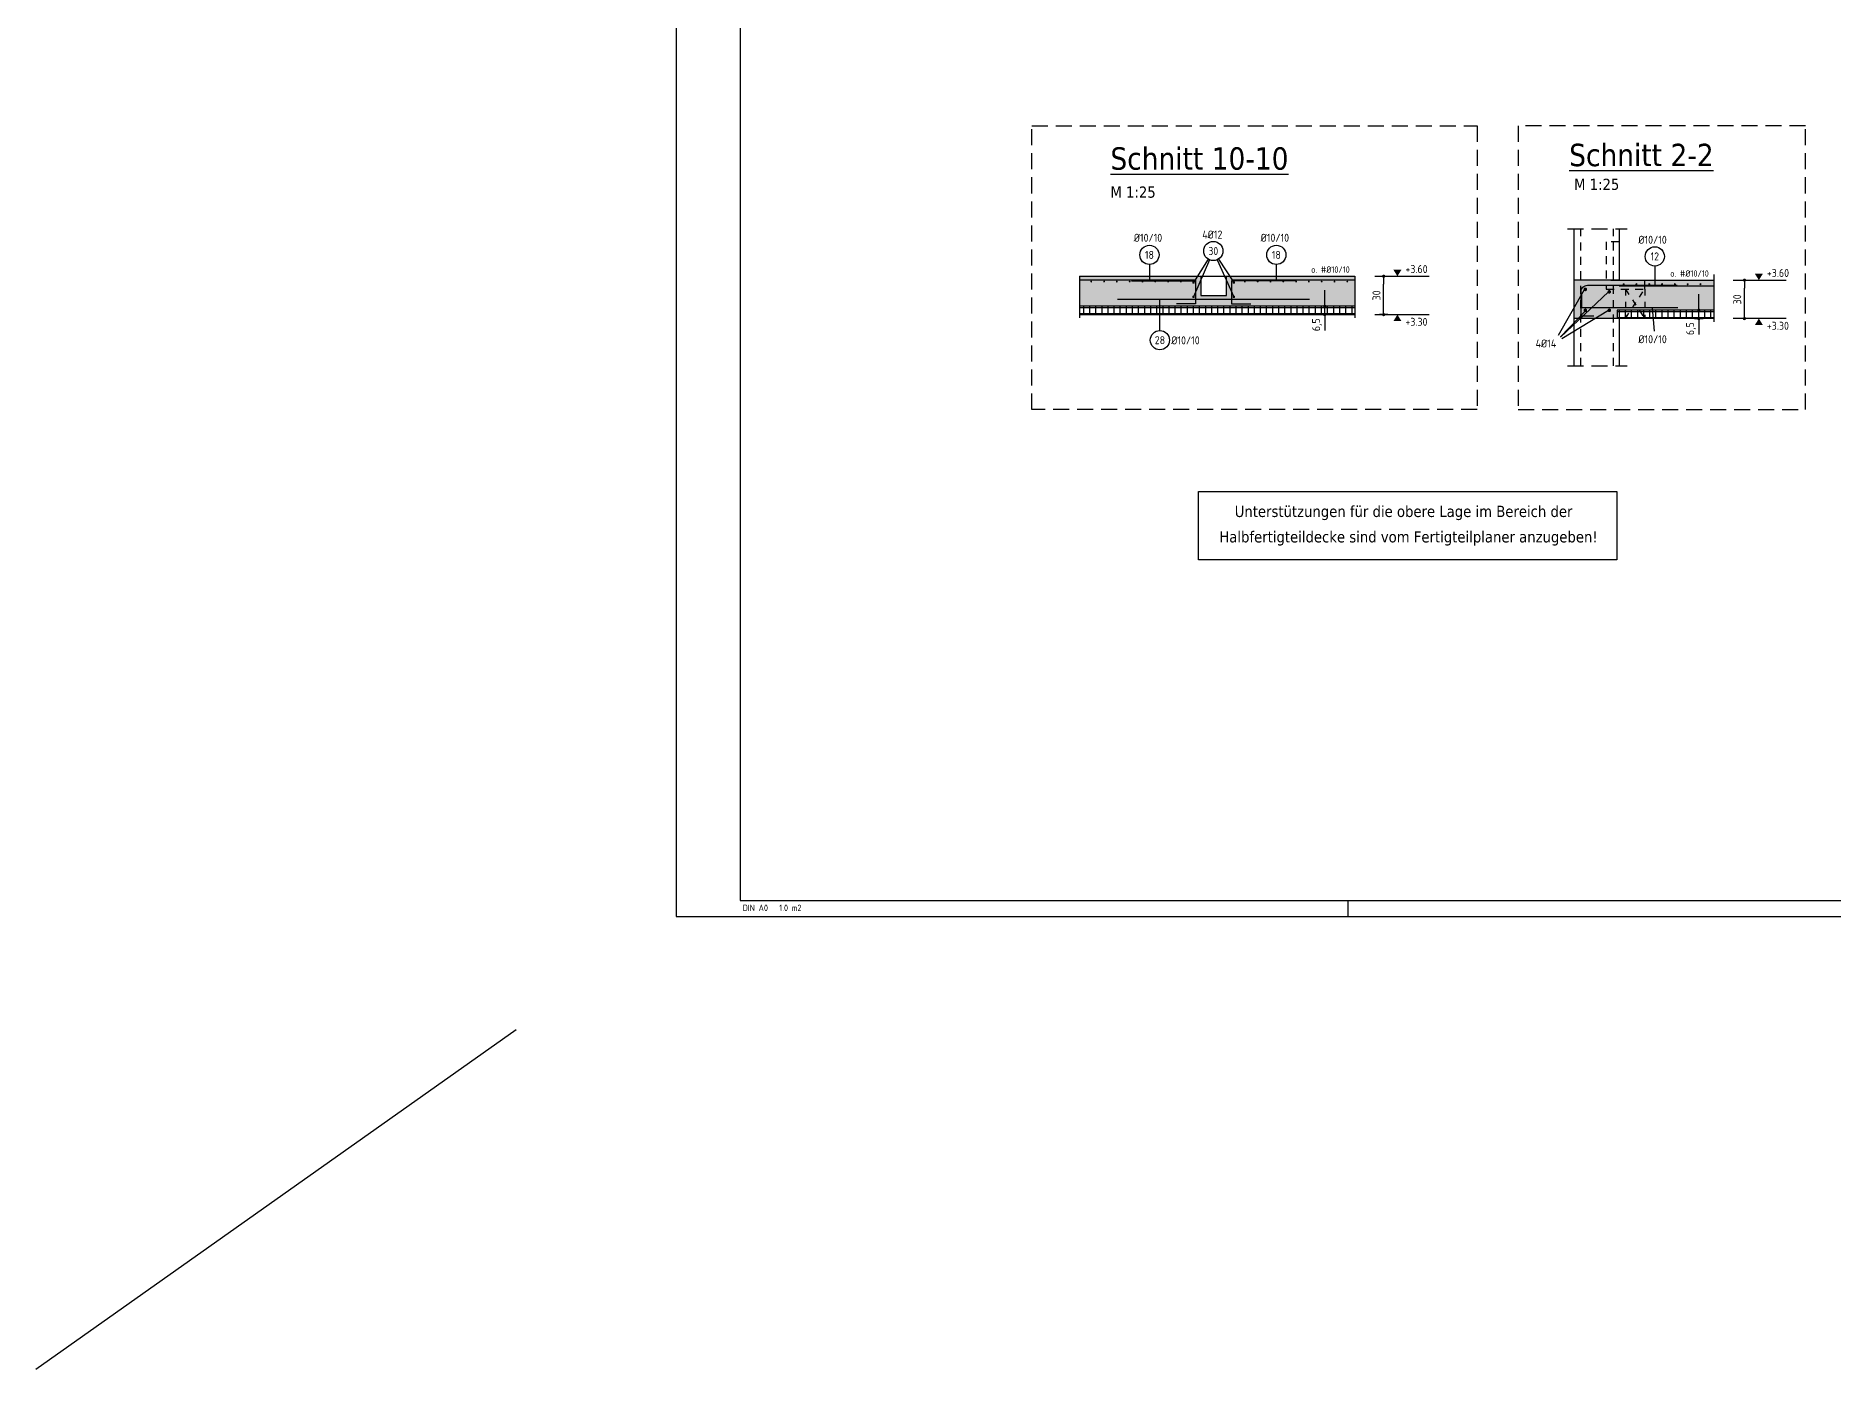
# Model space of a CAD drawing. Extents: x -4 to 88.1, y -7.1 to 49.1.
# Drawn here: x -4.01 to 24.06, y -7.07 to 13.75 of the extents above; entities that cross this region are included whole.
import ezdxf
from ezdxf.enums import TextEntityAlignment as Align

# ---------------------------------------------------------------- set-up
doc = ezdxf.new("R2010")
doc.units = 0
doc.header["$LTSCALE"] = 0.5
for name, pattern in [('AUSGEZOGEN', [1000.01, 1000, 0.01]), ('DASHED', [0.75, 0.5, -0.25]), ('DOT', [0.175, 0.05, -0.125]), ('HIDDEN', [0.375, 0.25, -0.125]), ('PUNKT', [0.175, 0.05, -0.125]), ('STRICHLINIE', [0.75, 0.5, -0.25]), ('VERDECKT', [0.375, 0.25, -0.125])]:
    doc.linetypes.add(name, pattern=pattern)
for name, color, linetype in [('AFU', 7, 'Continuous'), ('BETON', 7, 'Continuous'), ('DD', 7, 'Continuous'), ('DETAIL', 7, 'Continuous'), ('DRUEBER', 7, 'Continuous'), ('grau_mittel', 7, 'Continuous'), ('Halbfertigteile', 7, 'Continuous'), ('HILFE', 7, 'Continuous'), ('koten', 7, 'Continuous'), ('MASSE', 7, 'Continuous'), ('RAHMEN', 7, 'Continuous'), ('RND', 7, 'Continuous'), ('TEXT', 7, 'Continuous'), ('VERDECKT1', 7, 'Continuous')]:
    doc.layers.add(name, color=color, linetype=linetype)
doc.layers.add('NOPLOT', color=7, linetype='Continuous', plot=False)
doc.styles.add('helv', font='tahoma.ttf')
doc.styles.add('txt', font='isocp.shx')
doc.linetypes.add('AFU_50L', pattern='A,0.75,["/",Standard,S=0.2,R=0,X=-0.01,Y=-0.1],0.07,["/",Standard,S=0.2,R=0,X=-0.01,Y=-0.1],0.75', length=1.57)
doc.linetypes.add('AFU_50M', pattern='A,0.45,["/",Standard,S=0.2,R=0,X=-0.01,Y=-0.1],0.07,["/",Standard,S=0.2,R=0,X=-0.01,Y=-0.1],0.45', length=0.97)
doc.dimstyles.new('DOT_I', dxfattribs={"dimscale": 0.5, "dimtxt": 0.25, "dimasz": 0.25, "dimexe": 0.1, "dimexo": 0.3, "dimgap": 0.1, "dimtad": 1, "dimdec": 3, "dimzin": 3, "dimtxsty": 'txt', "dimblk": 'DOT', "dimblk1": 'DOT', "dimblk2": 'DOT', "dimsah": 1, "dimcen": 0.1, "dimse1": 1, "dimse2": 1, "dimazin": 0, "dimtfac": 1, "dimtdec": 4, "dimtix": 1, "dimtmove": 2, "dimatfit": 3, "dimfxl": 0, "dimtvp": 1, "dimtolj": 1, "dimtzin": 0, "dimarcsym": 0})

# ---------------------------------------------------------------- blocks, each defined once
blk = doc.blocks.new('okrd_u')
at = {"layer": 'koten', "color": 7, "linetype": 'Continuous'}
blk.add_solid([(-0.125, -0.202), (0.125, -0.202), (0, 0)], dxfattribs=at)
at = {"layer": 'koten', "style": 'txt'}
blk.add_attdef('OKRD', (0.25, -0.35), '', height=0.25, dxfattribs=at)
blk = doc.blocks.new('okrd_o')
at = {"layer": 'koten', "color": 7, "linetype": 'Continuous'}
blk.add_solid([(-0.125, 0.202), (0.125, 0.202), (0, 0)], dxfattribs=at)
at = {"layer": 'koten', "style": 'txt'}
blk.add_attdef('OKRD', (0.25, 0.1), '', height=0.25, dxfattribs=at)
blk = doc.blocks.new('DOT')
at = {"layer": 'MASSE', "color": 7, "linetype": 'Continuous'}
for p, q in [((0, 0), (-1, 0)), ((0, 0.54), (0, -0.54))]:
    blk.add_line(p, q, dxfattribs=at)
at = {"layer": 'MASSE', "color": 7, "linetype": 'Continuous', "const_width": 0.2}
blk.add_lwpolyline([(-0.1, 0, 1), (0.1, 0, 1)], format="xyb", close=True, dxfattribs=at)
blk = doc.blocks.new('*D31')
at = {"layer": 'Defpoints', "color": 0, "linetype": 'AUSGEZOGEN', "transparency": 16777216}
for p in [(22.681, 9.939), (22.681, 9.939), (22.681, 9.339)]:
    blk.add_point(p, dxfattribs=at)
at = {"layer": 'MASSE', "color": 0, "linetype": 'AUSGEZOGEN', "lineweight": -2, "transparency": 16777216}
blk.add_line((22.681, 9.464), (22.681, 9.814), dxfattribs=at)
at = {"layer": 'MASSE', "color": 0, "linetype": 'AUSGEZOGEN', "lineweight": -2, "transparency": 16777216, "xscale": 0.125, "yscale": 0.125, "zscale": 0.125}
for p, rotation in [((22.681, 9.939), 90), ((22.681, 9.339), 270)]:
    blk.add_blockref('DOT', p, dxfattribs=dict(at, rotation=rotation))
at = {"layer": 'MASSE', "color": 0, "linetype": 'AUSGEZOGEN', "transparency": 16777216, "insert": (22.568, 9.639), "char_height": 0.125, "attachment_point": 5, "rotation": 90, "style": 'txt'}
blk.add_mtext('\\A1;30', dxfattribs=at)
blk = doc.blocks.new('*D59')
at = {"layer": 'Defpoints', "color": 0, "linetype": 'AUSGEZOGEN', "transparency": 16777216}
for p in [(17.044, 10.001), (17.044, 10.001), (17.044, 9.401)]:
    blk.add_point(p, dxfattribs=at)
at = {"layer": 'MASSE', "color": 0, "linetype": 'AUSGEZOGEN', "lineweight": -2, "transparency": 16777216}
blk.add_line((17.044, 9.526), (17.044, 9.876), dxfattribs=at)
at = {"layer": 'MASSE', "color": 0, "linetype": 'AUSGEZOGEN', "lineweight": -2, "transparency": 16777216, "xscale": 0.125, "yscale": 0.125, "zscale": 0.125}
for p, rotation in [((17.044, 10.001), 90), ((17.044, 9.401), 270)]:
    blk.add_blockref('DOT', p, dxfattribs=dict(at, rotation=rotation))
at = {"layer": 'MASSE', "color": 0, "linetype": 'AUSGEZOGEN', "transparency": 16777216, "insert": (16.932, 9.701), "char_height": 0.125, "attachment_point": 5, "rotation": 90, "style": 'txt'}
blk.add_mtext('\\A1;30', dxfattribs=at)
blk = doc.blocks.new('RND_HIN')
at = {"layer": 'RND', "color": 7, "linetype": 'Continuous'}
blk.add_circle((0, 0), 0.3, dxfattribs=at)
at = {"layer": 'RND', "color": 7, "linetype": 'Continuous', "style": 'txt'}
blk.add_attdef('POSI', text='', height=0.25, dxfattribs=at).set_placement((0, 0), align=Align.MIDDLE)
blk = doc.blocks.new('DINA0')
at = {"layer": 'NOPLOT', "color": 191, "linetype": 'AUSGEZOGEN'}
blk.add_line((-20, -14.146), (-5, -3.537), dxfattribs=at)
at = {"layer": 'RAHMEN'}
for p, q in [((0, 84.1), (0, 0)), ((0, 0), (118.9, 0))]:
    blk.add_line(p, q, dxfattribs=at)
at = {"layer": 'RAHMEN', "color": 5}
for p, q in [((2, 83.6), (2, 0.5)), ((2, 0.5), (118.4, 0.5))]:
    blk.add_line(p, q, dxfattribs=at)
at = {"layer": 'RAHMEN', "color": 7}
blk.add_line((21, 0), (21, 0.5), dxfattribs=at)
at = {"layer": 'RAHMEN', "color": 7, "style": 'txt'}
blk.add_text('DIN A0   1.0 m2', height=0.2, dxfattribs=at).set_placement((2.083, 0.164))
blk = doc.blocks.new('*D69')
at = {"layer": 'Defpoints', "color": 0, "linetype": 'AUSGEZOGEN', "transparency": 16777216}
for p in [(16.124, 9.531), (16.124, 9.531), (16.124, 9.401)]:
    blk.add_point(p, dxfattribs=at)
at = {"layer": 'MASSE', "color": 0, "linetype": 'AUSGEZOGEN', "lineweight": -2, "transparency": 16777216}
for p, q in [((16.124, 9.656), (16.124, 9.781)), ((16.124, 9.401), (16.124, 9.531)), ((16.124, 9.276), (16.124, 9.151))]:
    blk.add_line(p, q, dxfattribs=at)
at = {"layer": 'MASSE', "color": 0, "linetype": 'AUSGEZOGEN', "lineweight": -2, "transparency": 16777216, "xscale": 0.125, "yscale": 0.125, "zscale": 0.125}
for p, rotation in [((16.124, 9.531), 270), ((16.124, 9.401), 90)]:
    blk.add_blockref('DOT', p, dxfattribs=dict(at, rotation=rotation))
at = {"layer": 'MASSE', "color": 0, "linetype": 'AUSGEZOGEN', "transparency": 16777216, "insert": (16.003, 9.243), "char_height": 0.125, "attachment_point": 5, "rotation": 90, "style": 'txt'}
blk.add_mtext('\\A1;6,5', dxfattribs=at)
blk = doc.blocks.new('*D74')
at = {"layer": 'Defpoints', "color": 0, "linetype": 'AUSGEZOGEN', "transparency": 16777216}
for p in [(21.968, 9.469), (21.968, 9.469), (21.968, 9.339)]:
    blk.add_point(p, dxfattribs=at)
at = {"layer": 'MASSE', "color": 0, "linetype": 'AUSGEZOGEN', "lineweight": -2, "transparency": 16777216}
for p, q in [((21.968, 9.594), (21.968, 9.719)), ((21.968, 9.339), (21.968, 9.469)), ((21.968, 9.214), (21.968, 9.089))]:
    blk.add_line(p, q, dxfattribs=at)
at = {"layer": 'MASSE', "color": 0, "linetype": 'AUSGEZOGEN', "lineweight": -2, "transparency": 16777216, "xscale": 0.125, "yscale": 0.125, "zscale": 0.125}
for p, rotation in [((21.968, 9.469), 270), ((21.968, 9.339), 90)]:
    blk.add_blockref('DOT', p, dxfattribs=dict(at, rotation=rotation))
at = {"layer": 'MASSE', "color": 0, "linetype": 'AUSGEZOGEN', "transparency": 16777216, "insert": (21.846, 9.182), "char_height": 0.125, "attachment_point": 5, "rotation": 90, "style": 'txt'}
blk.add_mtext('\\A1;6,5', dxfattribs=at)

msp = doc.modelspace()

# ---------------------------------------------------------------- hatches: boundary and pattern name
at = {"layer": 'grau_mittel'}
msp.add_hatch(color=61, dxfattribs=at).paths.add_polyline_path([(12.2921, 9.5308), (16.5919, 9.5308), (16.5919, 10.0008), (14.5879, 10.0008), (14.5879, 9.7008), (14.1879, 9.7008), (14.1879, 10.0008), (12.2921, 10.0008)])
at = {"layer": 'grau_mittel', "transparency": 33554687}
msp.add_hatch(color=61, dxfattribs=at).paths.add_polyline_path([(22.2016, 9.4694), (22.2016, 9.9394), (20.722, 9.9394), (20.022, 9.9394), (20.022, 9.3394), (20.692, 9.3394), (20.692, 9.4694)])
at = {"layer": 'Halbfertigteile', "linetype": 'DOT', "transparency": 33554687}
h = msp.add_hatch(dxfattribs=at)
h.set_pattern_fill('ANSI37', color=171, scale=0.03, angle=135, style=0)
h.set_pattern_definition([(180, (0.73804, -0.10758), (-7e-18, -0.09525), []), (270, (0.73804, -0.10758), (0.09525, -2e-17), [])])
h.paths.add_polyline_path([(12.2921, 9.5308), (12.2921, 9.4008), (16.5919, 9.4008), (16.5919, 9.5308)])
at = {"layer": 'Halbfertigteile', "linetype": 'AUSGEZOGEN', "transparency": 33554687}
h = msp.add_hatch(dxfattribs=at)
h.set_pattern_fill('ANSI37', color=171, scale=0.03, angle=135, style=0)
h.set_pattern_definition([(180, (4.62985, -0.16895), (-7e-18, -0.09525), []), (270, (4.62985, -0.16895), (0.09525, -2e-17), [])])
h.paths.add_polyline_path([(20.692, 9.4694), (20.692, 9.3394), (22.2016, 9.3394), (22.2016, 9.4694)])

# ---------------------------------------------------------------- linework, layer by layer
at = {"layer": 'AFU', "color": 8, "linetype": 'AFU_50L'}
msp.add_line((20.722, 9.9394), (20.022, 9.9394), dxfattribs=at)
at = {"layer": 'AFU', "color": 8, "linetype": 'AFU_50M'}
msp.add_line((20.692, 9.3394), (20.022, 9.3394), dxfattribs=at)
at = {"layer": 'BETON', "color": 6, "linetype": 'AUSGEZOGEN'}
for p, q in [((20.022, 8.6032), (20.022, 10.7407)), ((20.722, 10.7407), (20.722, 9.9394)), ((12.2921, 10.0008), (14.1879, 10.0008)), ((14.1879, 10.0008), (14.1879, 9.7008)), ((14.5879, 9.7008), (14.5879, 10.0008)), ((14.5879, 10.0008), (16.5919, 10.0008)), ((20.722, 9.9394), (22.2016, 9.9394)), ((14.1879, 9.7008), (14.5879, 9.7008)), ((16.5919, 9.5308), (12.2921, 9.5308)), ((12.2921, 9.4008), (16.5919, 9.4008)), ((22.2016, 9.4694), (20.692, 9.4694)), ((20.692, 9.4694), (20.692, 9.3394)), ((22.2016, 9.3394), (20.692, 9.3394)), ((20.722, 9.3394), (20.722, 8.6032))]:
    msp.add_line(p, q, dxfattribs=at)
at = {"layer": 'BETON', "color": 7, "linetype": 'AUSGEZOGEN'}
for p, q in [((20.172, 9.9394), (20.022, 9.9394)), ((20.592, 9.9394), (20.722, 9.9394))]:
    msp.add_line(p, q, dxfattribs=at)
at = {"layer": 'BETON', "color": 6, "linetype": 'AUSGEZOGEN'}
msp.add_lwpolyline([(14.1531, 6.6353), (20.6888, 6.6353), (20.6888, 5.5687), (14.1531, 5.5687)], close=True, dxfattribs=at)
at = {"layer": 'DD', "color": 7, "linetype": 'AUSGEZOGEN'}
msp.add_line((14.1879, 10.0008), (14.5879, 10.0008), dxfattribs=at)
at = {"layer": 'DETAIL', "color": 102, "linetype": 'STRICHLINIE'}
for points in [[(11.545, 7.9209), (11.545, 12.3531), (18.5049, 12.3531), (18.5049, 7.9209)], [(19.1473, 12.3531), (19.1473, 7.9209), (23.6331, 7.9209), (23.6331, 12.3531)]]:
    msp.add_lwpolyline(points, close=True, dxfattribs=at)
at = {"layer": 'DRUEBER', "color": 171, "linetype": 'PUNKT'}
for p, q in [((20.822, 9.7994), (20.822, 9.3394)), ((20.822, 9.3394), (21.122, 9.7994)), ((20.822, 9.7994), (21.122, 9.3394)), ((21.122, 9.7994), (21.122, 9.3394))]:
    msp.add_line(p, q, dxfattribs=at)
at = {"layer": 'HILFE', "color": 102, "linetype": 'DASHED'}
for p, q in [((19.9159, 10.7407), (20.8484, 10.7407)), ((19.9159, 8.6032), (20.8484, 8.6032))]:
    msp.add_line(p, q, dxfattribs=at)
at = {"layer": 'HILFE', "color": 102, "linetype": 'AUSGEZOGEN'}
for p, q in [((16.9078, 10.0008), (17.7544, 10.0008)), ((22.5036, 9.9394), (23.3311, 9.9394)), ((16.9078, 9.4008), (17.7544, 9.4008)), ((23.3311, 9.3394), (22.5036, 9.3394))]:
    msp.add_line(p, q, dxfattribs=at)
at = {"layer": 'NOPLOT', "color": 191, "linetype": 'AUSGEZOGEN'}
for p, q in [((12.2921, 10.0008), (12.2921, 9.3506)), ((16.5919, 10.0008), (16.5919, 9.3506))]:
    msp.add_line(p, q, dxfattribs=at)
at = {"layer": 'NOPLOT', "color": 191, "linetype": 'Continuous'}
msp.add_line((22.2016, 10.0274), (22.2016, 9.2886), dxfattribs=at)
at = {"layer": 'RND', "color": 102, "linetype": 'AUSGEZOGEN'}
for p, q in [((13.385, 10.1843), (13.385, 9.9295)), ((14.3023, 10.2677), (14.0732, 9.9024)), ((14.3227, 10.257), (14.0732, 9.6784)), ((14.4436, 10.258), (14.7041, 9.6784)), ((14.4642, 10.2692), (14.7041, 9.9024)), ((15.3671, 10.1843), (15.3671, 9.9295)), ((21.2802, 10.1605), (21.2802, 9.8594)), ((13.5487, 9.1517), (13.5487, 9.6408)), ((19.7741, 9.0782), (20.1807, 9.795)), ((19.809, 9.0509), (20.5549, 9.7573)), ((19.8049, 9.0551), (20.2087, 9.4688)), ((19.8282, 9.0258), (20.5549, 9.4688)), ((21.2734, 9.1447), (21.2425, 9.5044))]:
    msp.add_line(p, q, dxfattribs=at)
at = {"layer": 'RND', "color": 1, "linetype": 'HIDDEN'}
for points in [[(20.122, 8.6032), (20.122, 10.7407)], [(20.6346, 8.6032), (20.6346, 10.7407)]]:
    msp.add_lwpolyline(points, dxfattribs=at)
at = {"layer": 'RND', "color": 1, "linetype": 'AUSGEZOGEN'}
for points in [[(12.2921, 9.9466), (14.1127, 9.9466)], [(13.1065, 9.9295), (14.1065, 9.9295), (14.1065, 9.5695), (13.8065, 9.5695)], [(14.6644, 9.9466), (16.5919, 9.9466)], [(15.6694, 9.9295), (14.6694, 9.9295), (14.6694, 9.5695), (14.9694, 9.5695)], [(20.722, 9.8494), (22.2016, 9.8494)], [(12.8879, 9.6408), (15.8879, 9.6408)], [(21.6386, 9.5044), (20.1386, 9.5044), (20.1386, 9.7044)]]:
    msp.add_lwpolyline(points, dxfattribs=at)
at = {"layer": 'RND', "color": 7, "linetype": 'AUSGEZOGEN'}
for points, const_width in [([(12.469, 9.9167, 1), (12.483, 9.9167, 1)], 0.014), ([(12.669, 9.9167, 1), (12.683, 9.9167, 1)], 0.014), ([(12.869, 9.9167, 1), (12.883, 9.9167, 1)], 0.014), ([(13.069, 9.9167, 1), (13.083, 9.9167, 1)], 0.014), ([(13.269, 9.9167, 1), (13.283, 9.9167, 1)], 0.014), ([(13.469, 9.9167, 1), (13.483, 9.9167, 1)], 0.014), ([(13.669, 9.9167, 1), (13.683, 9.9167, 1)], 0.014), ([(13.869, 9.9167, 1), (13.883, 9.9167, 1)], 0.014), ([(14.0632, 9.9024, 1), (14.0832, 9.9024, 1)], 0.02), ([(14.6941, 9.9024, 1), (14.7141, 9.9024, 1)], 0.02), ([(14.869, 9.9167, 1), (14.883, 9.9167, 1)], 0.014), ([(15.069, 9.9167, 1), (15.083, 9.9167, 1)], 0.014), ([(15.269, 9.9167, 1), (15.283, 9.9167, 1)], 0.014), ([(15.469, 9.9167, 1), (15.483, 9.9167, 1)], 0.014), ([(15.669, 9.9167, 1), (15.683, 9.9167, 1)], 0.014), ([(15.869, 9.9167, 1), (15.883, 9.9167, 1)], 0.014), ([(16.069, 9.9167, 1), (16.083, 9.9167, 1)], 0.014), ([(16.269, 9.9167, 1), (16.283, 9.9167, 1)], 0.014), ([(16.469, 9.9167, 1), (16.483, 9.9167, 1)], 0.014), ([(20.7856, 9.8766, 1), (20.8016, 9.8766, 1)], 0.016), ([(20.9936, 9.8846, 1), (20.9936, 9.8686, 1)], 0.016), ([(21.1936, 9.8846, 1), (21.1936, 9.8686, 1)], 0.016), ([(21.3936, 9.8846, 1), (21.3936, 9.8686, 1)], 0.016), ([(21.5936, 9.8846, 1), (21.5936, 9.8686, 1)], 0.016), ([(21.7936, 9.8846, 1), (21.7936, 9.8686, 1)], 0.016), ([(21.9936, 9.8846, 1), (21.9936, 9.8686, 1)], 0.016), ([(14.0632, 9.6784, 1), (14.0832, 9.6784, 1)], 0.02), ([(14.6941, 9.6784, 1), (14.7141, 9.6784, 1)], 0.02), ([(20.1807, 9.795, 1), (20.2087, 9.795, 1)], 0.028), ([(20.5549, 9.7573, 1), (20.5829, 9.7573, 1)], 0.028), ([(20.1807, 9.4688, 1), (20.2087, 9.4688, 1)], 0.028), ([(20.5549, 9.4688, 1), (20.5829, 9.4688, 1)], 0.028)]:
    msp.add_lwpolyline(points, format="xyb", close=True, dxfattribs=dict(at, const_width=const_width))
at = {"layer": 'RND', "color": 1, "linetype": 'AUSGEZOGEN'}
msp.add_lwpolyline([(20.3286, 9.3794), (20.1286, 9.3794), (20.1286, 9.7594, -0.4142136), (20.2286, 9.8594), (21.6286, 9.8594)], format="xyb", dxfattribs=at)
at = {"layer": 'VERDECKT1', "color": 102, "linetype": 'VERDECKT'}
for p, q in [((20.722, 10.5394), (20.522, 10.5394)), ((20.522, 10.5394), (20.522, 9.7994)), ((21.122, 9.7994), (21.122, 9.9394)), ((20.522, 9.7994), (21.122, 9.7994))]:
    msp.add_line(p, q, dxfattribs=at)

# ---------------------------------------------------------------- block references
at = {"layer": 'koten', "color": 7, "linetype": 'DASHED', "xscale": 0.5, "yscale": 0.5, "zscale": 0.5}
for p in [(17.2591, 10.0008), (22.906, 9.9394)]:
    msp.add_blockref('okrd_o', p, dxfattribs=at).add_auto_attribs({'OKRD': '+3.60'})
at = {"layer": 'koten', "color": 7, "linetype": 'AUSGEZOGEN', "xscale": 0.5, "yscale": 0.5, "zscale": 0.5}
for p in [(17.2591, 9.4008), (22.906, 9.3394)]:
    msp.add_blockref('okrd_u', p, dxfattribs=at).add_auto_attribs({'OKRD': '+3.30'})
at = {"layer": 'RAHMEN', "color": 7, "xscale": 0.5, "yscale": 0.5, "zscale": 0.5}
msp.add_blockref('DINA0', (5.9889, 0), dxfattribs=at)
at = {"layer": 'RND', "color": 7, "linetype": 'AUSGEZOGEN', "xscale": 0.5, "yscale": 0.5, "zscale": 0.5}
for p, values in [((13.385, 10.3343), {'POSI': '18'}), ((14.3821, 10.3948), {'POSI': '30'}), ((15.3671, 10.3343), {'POSI': '18'}), ((21.2802, 10.3105), {'POSI': '12'}), ((13.5487, 9.0017), {'POSI': '28'})]:
    msp.add_blockref('RND_HIN', p, dxfattribs=at).add_auto_attribs(values)

# ---------------------------------------------------------------- texts
at = {"layer": 'TEXT', "color": 5, "linetype": 'AUSGEZOGEN', "style": 'helv'}
for s, p in [('%%uSchnitt 2-2', (19.9427, 11.7205)), ('%%USchnitt 10-10', (12.7754, 11.6653))]:
    msp.add_text(s, height=0.35, dxfattribs=at).set_placement(p)
at = {"layer": 'TEXT', "color": 1, "linetype": 'AUSGEZOGEN', "style": 'helv'}
for s, p in [('M 1:25 ', (20.0186, 11.3493)), ('M 1:25', (12.7754, 11.2278)), ('Unterstützungen für die obere Lage im Bereich der', (14.7169, 6.2392)), ('Halbfertigteildecke sind vom Fertigteilplaner anzugeben!', (14.4768, 5.8416))]:
    msp.add_text(s, height=0.175, dxfattribs=at).set_placement(p)
at = {"layer": 'TEXT', "color": 7, "linetype": 'AUSGEZOGEN', "style": 'txt'}
for s, height, p in [('4%%C12', 0.125, (14.2103, 10.5886)), ('%%C10/10', 0.125, (13.14, 10.539)), ('%%C10/10', 0.125, (15.1221, 10.539)), ('%%C10/10', 0.125, (21.0226, 10.5078)), ('o. #%%c10/10', 0.1, (15.9116, 10.0546)), ('o. #%%c10/10', 0.1, (21.5214, 9.9932)), ('%%C10/10', 0.125, (13.7253, 8.9364)), ('4%%C14', 0.125, (19.4182, 8.8875)), ('%%C10/10', 0.125, (21.023, 8.954))]:
    msp.add_text(s, height=height, dxfattribs=at).set_placement(p)

# ---------------------------------------------------------------- dimensions: what is measured, and where the dimension line sits
at = {"layer": 'MASSE', "color": 7, "linetype": 'AUSGEZOGEN'}
for base, p1, p2, override, picture, middle in [((17.0441, 10.0008), (17.0441, 9.4008), (17.0441, 10.0008), {"dimdec": 0, "dimlfac": 50}, '*D59', (16.9316, 9.7008)), ((22.6809, 9.9394), (22.6809, 9.3394), (22.6809, 9.9394), {"dimdec": 0, "dimlfac": 50, "dimadec": 3}, '*D31', (22.5684, 9.6394))]:
    dim = msp.add_linear_dim(base=base, p1=p1, p2=p2, angle=90, dimstyle='DOT_I', override=override, dxfattribs=at)
    dim.commit()
    dim.dimension.update_dxf_attribs({"geometry": picture, "text_midpoint": middle})
for base, p1, p2, picture, middle in [((16.1244, 9.5308), (16.1244, 9.4008), (16.1244, 9.5308), '*D69', (16.0025, 9.2433)), ((21.9676, 9.4694), (21.9676, 9.3394), (21.9676, 9.4694), '*D74', (21.8457, 9.182))]:
    dim = msp.add_linear_dim(base=base, p1=p1, p2=p2, angle=90, dimstyle='DOT_I', override={"dimdec": 1, "dimlfac": 50}, dxfattribs=at)
    dim.commit()
    dim.dimension.update_dxf_attribs({"geometry": picture, "text_midpoint": middle, "dimtype": 160})

doc.saveas('drawing.dxf')
